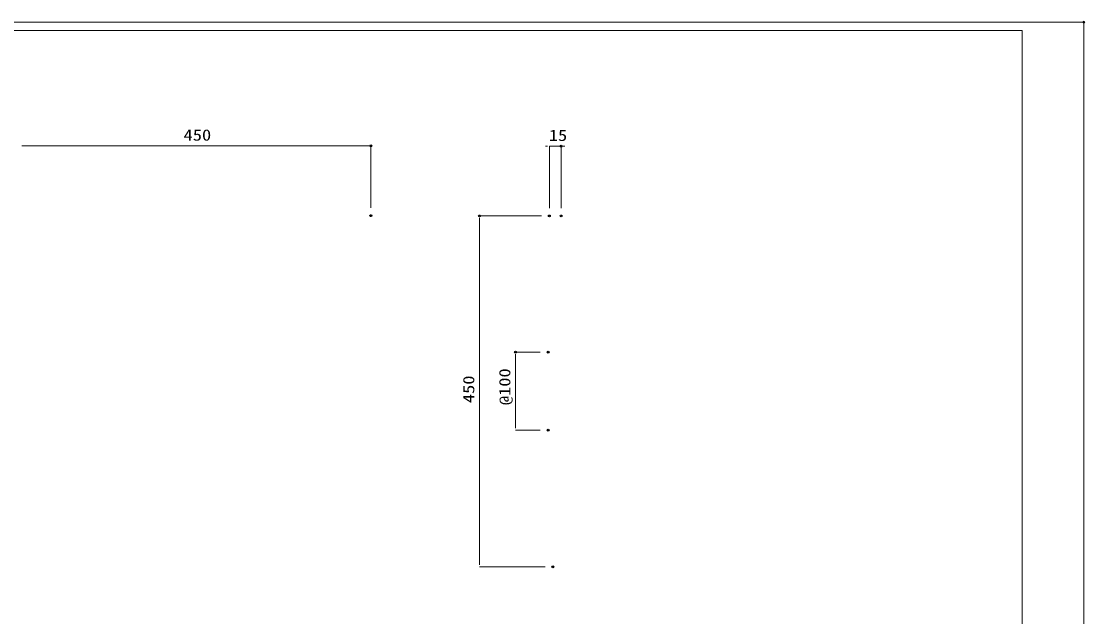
# Model space of a CAD drawing. Units: millimetres on the paper, with parts at other scales. Extents: x -216 to 216, y -153 to 153.
# Drawn here: x -57.1 to 215.6, y 0.1 to 152.9 of the extents above; entities that cross this region are included whole.
import ezdxf
from ezdxf.enums import TextEntityAlignment as Align

# ---------------------------------------------------------------- set-up
doc = ezdxf.new("R2010")
doc.units = ezdxf.units.MM
doc.header["$PDMODE"] = 32
doc.header["$PDSIZE"] = 0.5
doc.layers.add('0-0_A1FRAME', color=1, linetype='Continuous', lineweight=9)
doc.layers.add('0-3_寸法', color=4, linetype='Continuous', lineweight=9)
doc.layers.add('0-5_Defpoints', color=7, linetype='Continuous')
doc.styles.add('ＭＳ ゴシック', font='')
doc.styles.get('ＭＳ ゴシック').set_extended_font_data('MS Gothic')

msp = doc.modelspace()

# ---------------------------------------------------------------- linework, layer by layer
at = {"layer": '0-0_A1FRAME'}
msp.add_lwpolyline([(-215.33, 152.646), (-215.33, -152.646), (215.33, -152.646), (215.33, 152.646)], close=True, dxfattribs=at)
msp.add_lwpolyline([(199.525, -150.491), (199.525, 150.491), (-209.583, 150.491)], dxfattribs=at)
msp.add_point((215.33, 152.646), dxfattribs=at)
at = {"layer": '0-3_寸法'}
for p, q in [((-56.951, 120.954), (32.049, 120.954)), ((32.549, 105.021), (32.549, 120.954)), ((77.821, 120.874), (77.321, 120.874)), ((78.321, 104.941), (78.321, 120.874)), ((78.321, 120.874), (81.321, 120.874)), ((81.321, 104.941), (81.321, 120.874)), ((81.821, 120.874), (82.321, 120.874)), ((76.321, 102.941), (60.391, 102.941)), ((60.391, 13.441), (60.391, 102.441)), ((75.998, 68.021), (69.633, 68.021)), ((69.633, 48.521), (69.633, 67.521)), ((75.998, 48.021), (69.633, 48.021)), ((77.25, 12.941), (60.391, 12.941))]:
    msp.add_line(p, q, dxfattribs=at)
at = {"layer": '0-5_Defpoints'}
for p in [(32.549, 120.954), (81.321, 120.874), (32.549, 103.021), (60.391, 102.941), (78.321, 102.941), (78.321, 102.941), (81.321, 102.941), (69.633, 68.021), (77.998, 68.021), (77.998, 48.021), (79.25, 12.941)]:
    msp.add_point(p, dxfattribs=at)

# ---------------------------------------------------------------- texts
at = {"layer": '0-3_寸法', "style": 'ＭＳ ゴシック', "width": 1.2}
for s, p in [('450', (-15.451, 121.398)), ('15', (78.177, 121.318))]:
    msp.add_text(s, height=2.889, dxfattribs=at).set_placement(p, align=Align.BOTTOM_LEFT)
for s, p in [('@100', (69.188, 54.421)), ('450', (59.947, 54.941))]:
    msp.add_text(s, height=2.889, rotation=90, dxfattribs=at).set_placement(p, align=Align.BOTTOM_LEFT)

doc.saveas('drawing.dxf')
